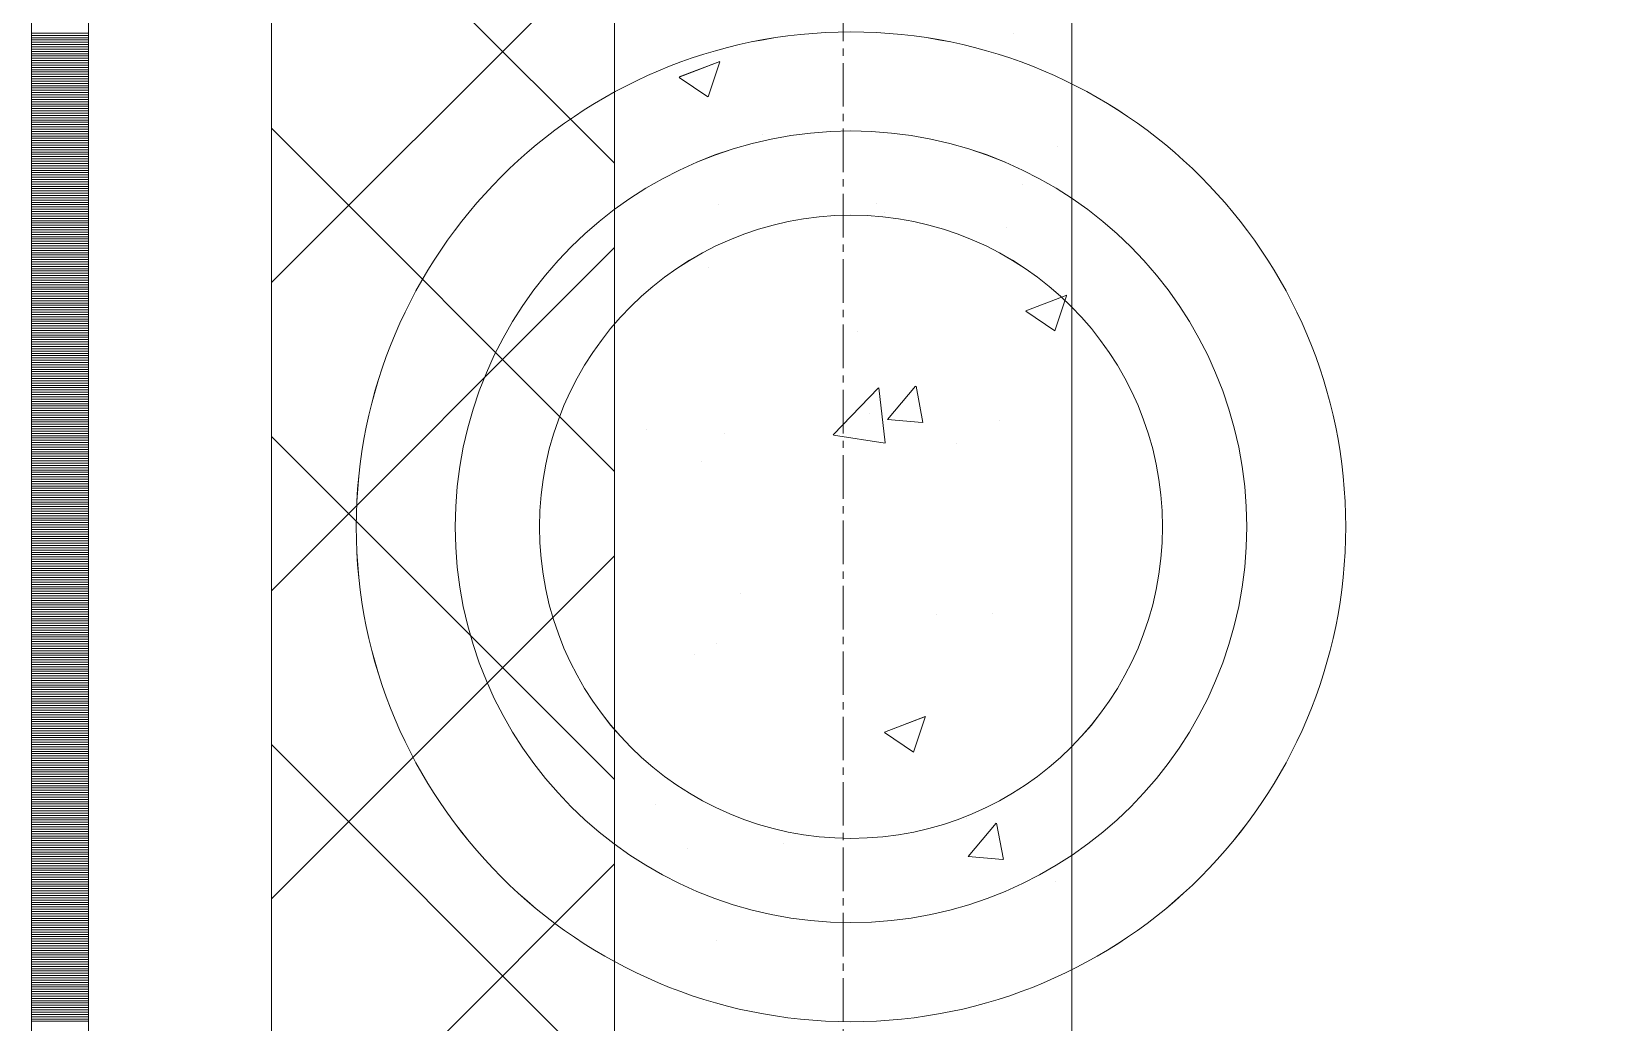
# Model space of a CAD drawing. Header units: millimetres. Extents: x 470010 to 1231400, y -134005 to 421770.
# Drawn here: x 672519 to 673204, y -26786 to -26353 of the extents above; entities that cross this region are included whole.
import ezdxf
from ezdxf.enums import TextEntityAlignment as Align

# ---------------------------------------------------------------- set-up
doc = ezdxf.new("R2010")
doc.units = ezdxf.units.MM
doc.linetypes.add('CENTER2', pattern=[28.575, 19.05, -3.175, 3.175, -3.175])
doc.linetypes.add('DASHED', pattern=[19.05, 12.7, -6.35])
doc.layers.get('Defpoints').update_dxf_attribs({"color": 140})
doc.layers.add('АР_Делит', color=120, linetype='Continuous', lineweight=0, plot=False)
for name, color, linetype, lineweight in [('АР_Стены ПЕНОблок', 52, 'Continuous', 20), ('АР_Тонкая', 254, 'Continuous', 5), ('АР_Утеплитель', 31, 'Continuous', 0), ('АР_Штриховка', 8, 'Continuous', 0)]:
    doc.layers.add(name, color=color, linetype=linetype, lineweight=lineweight)
doc.layers.add('РД_Оси_100', color=7, linetype='Continuous', lineweight=0, true_color=0x525252)
doc.styles.add('style1', font='ARIALN.TTF')

# ---------------------------------------------------------------- blocks, each defined once
blk = doc.blocks.new('СОШ_2200_АР_ОСИ_М100_28.05.24')
at = {"layer": 'АР_Делит', "color": 251, "linetype": 'DASHED', "true_color": 0x636466}
blk.add_lwpolyline([(114955, 135155), (114955, -355), (93595.036, -355), (93595.036, 13855), (94145, 13855), (94145, 68320), (66055, 68320), (66055, 13857.73), (83455, 13857.73), (83455, -355), (45245, -355), (45245, 13145), (44695, 13145), (44695, 26755), (45245, 26755), (45245, 68320), (20455, 68320), (20455, 26755), (27955, 26755), (27955, 13145), (-355, 13145), (-355, 100855)], dxfattribs=at)
at = {"layer": 'РД_Оси_100', "color": 251, "linetype": 'CENTER2', "true_color": 0x636466}
blk.add_line((0, -6155), (0, 139938.679), dxfattribs=at)
blk = doc.blocks.new('A$C9108343f')
at = {"layer": 'АР_Делит', "color": 18, "true_color": 0x000000}
for radius in [216.34, 173.04, 136.21]:
    blk.add_circle((7158.34, 73796.92), radius, dxfattribs=at)
at = {"layer": 'АР_Стены ПЕНОблок', "color": 18, "linetype": 'Continuous', "lineweight": 20, "true_color": 0x000000}
for p, q in [((7054.96, 97555), (7054.96, 21355)), ((7254.96, 21355), (7254.96, 97555))]:
    blk.add_line(p, q, dxfattribs=at)
at = {"layer": 'АР_Тонкая', "color": 18, "linetype": 'Continuous', "lineweight": 5, "true_color": 0x000000}
for p, q in [((6799.96, 97555), (6799.96, 21355)), ((6824.96, 97555), (6824.96, 21355)), ((6824.96, 21355), (6824.96, 97555)), ((6904.96, 21355), (6904.96, 97555))]:
    blk.add_line(p, q, dxfattribs=at)
at = {"layer": 'АР_Утеплитель', "color": 18, "linetype": 'Continuous', "lineweight": 0, "true_color": 0x000000}
for p, q in [((6904.96, 97555), (6904.96, 21355)), ((7054.96, 21355), (7054.96, 97555))]:
    blk.add_line(p, q, dxfattribs=at)
at = {"layer": 'АР_Штриховка', "color": 18, "linetype": 'Continuous', "lineweight": 0, "true_color": 0x000000}
for p, q in [((7054.96, 73955.83), (6904.96, 74105.83)), ((6904.96, 73903.69), (7054.96, 74053.69)), ((6799.96, 74012.75), (6824.96, 74012.75)), ((6799.96, 74011.75), (6824.96, 74011.75)), ((7229.55, 74012.53), (7229.55, 74012.53)), ((6799.96, 74010.75), (6824.96, 74010.75)), ((6799.96, 74009.75), (6824.96, 74009.75)), ((6799.96, 74008.75), (6824.96, 74008.75)), ((6799.96, 74007.75), (6824.96, 74007.75)), ((6799.96, 74006.75), (6824.96, 74006.75)), ((6799.96, 74005.75), (6824.96, 74005.75)), ((6799.96, 74004.75), (6824.96, 74004.75)), ((6799.96, 74003.75), (6824.96, 74003.75)), ((6799.96, 74002.75), (6824.96, 74002.75)), ((6799.96, 74001.75), (6824.96, 74001.75)), ((6799.96, 74000.75), (6824.96, 74000.75)), ((6799.96, 73999.75), (6824.96, 73999.75)), ((6799.96, 73998.75), (6824.96, 73998.75)), ((6799.96, 73997.75), (6824.96, 73997.75)), ((7083.25, 73993.56), (7101.03, 74000.38)), ((7095.83, 73984.88), (7100.98, 74000.22)), ((6799.96, 73996.75), (6824.96, 73996.75)), ((6799.96, 73995.75), (6824.96, 73995.75)), ((6799.96, 73994.75), (6824.96, 73994.75)), ((6799.96, 73993.75), (6824.96, 73993.75)), ((6799.96, 73992.75), (6824.96, 73992.75)), ((6799.96, 73991.75), (6824.96, 73991.75)), ((6799.96, 73990.75), (6824.96, 73990.75)), ((7083.18, 73993.4), (7095.81, 73984.88)), ((7099.13, 73994.64), (7099.13, 73994.64)), ((6799.96, 73989.75), (6824.96, 73989.75)), ((6799.96, 73988.75), (6824.96, 73988.75)), ((6799.96, 73987.75), (6824.96, 73987.75)), ((6799.96, 73986.75), (6824.96, 73986.75)), ((6799.96, 73985.75), (6824.96, 73985.75)), ((6799.96, 73984.75), (6824.96, 73984.75)), ((6799.96, 73983.75), (6824.96, 73983.75)), ((6799.96, 73982.75), (6824.96, 73982.75)), ((6799.96, 73981.75), (6824.96, 73981.75)), ((6799.96, 73980.75), (6824.96, 73980.75)), ((6799.96, 73979.75), (6824.96, 73979.75)), ((6799.96, 73978.75), (6824.96, 73978.75)), ((6799.96, 73977.75), (6824.96, 73977.75)), ((6799.96, 73976.75), (6824.96, 73976.75)), ((6799.96, 73975.75), (6824.96, 73975.75)), ((6799.96, 73974.75), (6824.96, 73974.75)), ((6799.96, 73973.75), (6824.96, 73973.75)), ((6799.96, 73972.75), (6824.96, 73972.75)), ((6799.96, 73971.75), (6824.96, 73971.75)), ((6799.96, 73970.75), (6824.96, 73970.75)), ((7054.96, 73821.12), (6904.96, 73971.12)), ((6799.96, 73969.75), (6824.96, 73969.75)), ((6799.96, 73968.75), (6824.96, 73968.75)), ((6799.96, 73967.75), (6824.96, 73967.75)), ((6799.96, 73966.75), (6824.96, 73966.75)), ((6799.96, 73965.75), (6824.96, 73965.75)), ((6799.96, 73964.75), (6824.96, 73964.75)), ((6799.96, 73963.75), (6824.96, 73963.75)), ((7119.49, 73968.35), (7119.49, 73968.35)), ((7248.55, 73963.31), (7248.55, 73963.31)), ((6799.96, 73962.75), (6824.96, 73962.75)), ((6799.96, 73961.75), (6824.96, 73961.75)), ((6799.96, 73960.75), (6824.96, 73960.75)), ((6799.96, 73959.75), (6824.96, 73959.75)), ((6799.96, 73958.75), (6824.96, 73958.75)), ((6799.96, 73957.75), (6824.96, 73957.75)), ((6799.96, 73956.75), (6824.96, 73956.75)), ((6799.96, 73955.75), (6824.96, 73955.75)), ((6799.96, 73954.75), (6824.96, 73954.75)), ((6799.96, 73953.75), (6824.96, 73953.75)), ((6799.96, 73952.75), (6824.96, 73952.75)), ((6799.96, 73951.75), (6824.96, 73951.75)), ((6799.96, 73950.75), (6824.96, 73950.75)), ((6799.96, 73949.75), (6824.96, 73949.75)), ((6799.96, 73948.75), (6824.96, 73948.75)), ((6799.96, 73947.75), (6824.96, 73947.75)), ((6799.96, 73946.75), (6824.96, 73946.75)), ((6799.96, 73945.75), (6824.96, 73945.75)), ((6799.96, 73944.75), (6824.96, 73944.75)), ((6799.96, 73943.75), (6824.96, 73943.75)), ((6799.96, 73942.75), (6824.96, 73942.75)), ((7233.29, 73946.44), (7233.29, 73946.44)), ((6799.96, 73941.75), (6824.96, 73941.75)), ((6799.96, 73940.75), (6824.96, 73940.75)), ((6799.96, 73939.75), (6824.96, 73939.75)), ((6799.96, 73938.75), (6824.96, 73938.75)), ((6799.96, 73937.75), (6824.96, 73937.75)), ((6799.96, 73936.75), (6824.96, 73936.75)), ((6799.96, 73935.75), (6824.96, 73935.75)), ((7100.42, 73937.89), (7100.42, 73937.89)), ((7169.7, 73938.07), (7169.7, 73938.07)), ((6799.96, 73934.75), (6824.96, 73934.75)), ((6799.96, 73933.75), (6824.96, 73933.75)), ((6799.96, 73932.75), (6824.96, 73932.75)), ((6799.96, 73931.75), (6824.96, 73931.75)), ((6799.96, 73930.75), (6824.96, 73930.75)), ((6799.96, 73929.75), (6824.96, 73929.75)), ((6799.96, 73928.75), (6824.96, 73928.75)), ((7173.05, 73934.24), (7173.05, 73934.24)), ((6799.96, 73927.75), (6824.96, 73927.75)), ((6799.96, 73926.75), (6824.96, 73926.75)), ((6799.96, 73925.75), (6824.96, 73925.75)), ((6799.96, 73924.75), (6824.96, 73924.75)), ((6799.96, 73923.75), (6824.96, 73923.75)), ((6799.96, 73922.75), (6824.96, 73922.75)), ((7226.46, 73927.97), (7226.46, 73927.97)), ((6799.96, 73921.75), (6824.96, 73921.75)), ((6799.96, 73920.75), (6824.96, 73920.75)), ((6799.96, 73919.75), (6824.96, 73919.75)), ((6799.96, 73918.75), (6824.96, 73918.75)), ((6799.96, 73917.75), (6824.96, 73917.75)), ((6799.96, 73916.75), (6824.96, 73916.75)), ((6799.96, 73915.75), (6824.96, 73915.75)), ((6904.96, 73768.99), (7054.96, 73918.99)), ((6799.96, 73914.75), (6824.96, 73914.75)), ((6799.96, 73913.75), (6824.96, 73913.75)), ((6799.96, 73912.75), (6824.96, 73912.75)), ((6799.96, 73911.75), (6824.96, 73911.75)), ((6799.96, 73910.75), (6824.96, 73910.75)), ((6799.96, 73909.75), (6824.96, 73909.75)), ((6799.96, 73908.75), (6824.96, 73908.75)), ((7096.04, 73910.09), (7096.04, 73910.09)), ((6799.96, 73907.75), (6824.96, 73907.75)), ((6799.96, 73906.75), (6824.96, 73906.75)), ((6799.96, 73905.75), (6824.96, 73905.75)), ((6799.96, 73904.75), (6824.96, 73904.75)), ((6799.96, 73903.75), (6824.96, 73903.75)), ((6799.96, 73902.75), (6824.96, 73902.75)), ((6799.96, 73901.75), (6824.96, 73901.75)), ((6799.96, 73900.75), (6824.96, 73900.75)), ((6799.96, 73899.75), (6824.96, 73899.75)), ((6799.96, 73898.75), (6824.96, 73898.75)), ((6799.96, 73897.75), (6824.96, 73897.75)), ((6799.96, 73896.75), (6824.96, 73896.75)), ((6799.96, 73895.75), (6824.96, 73895.75)), ((6799.96, 73894.75), (6824.96, 73894.75)), ((7234.86, 73891.29), (7252.65, 73898.12)), ((7247.44, 73882.61), (7252.59, 73897.96)), ((6799.96, 73893.75), (6824.96, 73893.75)), ((6799.96, 73892.75), (6824.96, 73892.75)), ((6799.96, 73891.75), (6824.96, 73891.75)), ((6799.96, 73890.75), (6824.96, 73890.75)), ((6799.96, 73889.75), (6824.96, 73889.75)), ((6799.96, 73888.75), (6824.96, 73888.75)), ((6799.96, 73887.75), (6824.96, 73887.75)), ((7234.79, 73891.14), (7247.43, 73882.62)), ((6799.96, 73886.75), (6824.96, 73886.75)), ((6799.96, 73885.75), (6824.96, 73885.75)), ((6799.96, 73884.75), (6824.96, 73884.75)), ((6799.96, 73883.75), (6824.96, 73883.75)), ((6799.96, 73882.75), (6824.96, 73882.75)), ((6799.96, 73881.75), (6824.96, 73881.75)), ((6799.96, 73880.75), (6824.96, 73880.75)), ((7161.28, 73882.12), (7161.28, 73882.12)), ((6799.96, 73879.75), (6824.96, 73879.75)), ((6799.96, 73878.75), (6824.96, 73878.75)), ((6799.96, 73877.75), (6824.96, 73877.75)), ((6799.96, 73876.75), (6824.96, 73876.75)), ((6799.96, 73875.75), (6824.96, 73875.75)), ((6799.96, 73874.75), (6824.96, 73874.75)), ((6799.96, 73873.75), (6824.96, 73873.75)), ((6799.96, 73872.75), (6824.96, 73872.75)), ((6799.96, 73871.75), (6824.96, 73871.75)), ((6799.96, 73870.75), (6824.96, 73870.75)), ((6799.96, 73869.75), (6824.96, 73869.75)), ((6799.96, 73868.75), (6824.96, 73868.75)), ((6799.96, 73867.75), (6824.96, 73867.75)), ((6799.96, 73866.75), (6824.96, 73866.75)), ((6799.96, 73865.75), (6824.96, 73865.75)), ((6799.96, 73864.75), (6824.96, 73864.75)), ((6799.96, 73863.75), (6824.96, 73863.75)), ((6799.96, 73862.75), (6824.96, 73862.75)), ((6799.96, 73861.75), (6824.96, 73861.75)), ((6799.96, 73860.75), (6824.96, 73860.75)), ((6799.96, 73859.75), (6824.96, 73859.75)), ((6799.96, 73858.75), (6824.96, 73858.75)), ((6799.96, 73857.75), (6824.96, 73857.75)), ((6799.96, 73856.75), (6824.96, 73856.75)), ((6799.96, 73855.75), (6824.96, 73855.75)), ((6799.96, 73854.75), (6824.96, 73854.75)), ((6799.96, 73853.75), (6824.96, 73853.75)), ((7150.61, 73837.08), (7170.4, 73857.7)), ((7173.28, 73833.58), (7170.47, 73857.71)), ((7174.29, 73843.8), (7186.53, 73858.4)), ((7189.72, 73842.52), (7186.78, 73858.44)), ((6799.96, 73852.75), (6824.96, 73852.75)), ((6799.96, 73851.75), (6824.96, 73851.75)), ((6799.96, 73850.75), (6824.96, 73850.75)), ((6799.96, 73849.75), (6824.96, 73849.75)), ((6799.96, 73848.75), (6824.96, 73848.75)), ((6799.96, 73847.75), (6824.96, 73847.75)), ((6799.96, 73846.75), (6824.96, 73846.75)), ((6799.96, 73845.75), (6824.96, 73845.75)), ((6799.96, 73844.75), (6824.96, 73844.75)), ((6799.96, 73843.75), (6824.96, 73843.75)), ((6799.96, 73842.75), (6824.96, 73842.75)), ((6799.96, 73841.75), (6824.96, 73841.75)), ((6799.96, 73840.75), (6824.96, 73840.75)), ((6799.96, 73839.75), (6824.96, 73839.75)), ((7166.47, 73846.26), (7166.47, 73846.26)), ((7174.28, 73843.8), (7189.47, 73842.47)), ((7223.37, 73843.42), (7223.37, 73843.42)), ((6799.96, 73838.75), (6824.96, 73838.75)), ((6799.96, 73837.75), (6824.96, 73837.75)), ((6799.96, 73836.75), (6824.96, 73836.75)), ((6799.96, 73835.75), (6824.96, 73835.75)), ((6799.96, 73834.75), (6824.96, 73834.75)), ((6799.96, 73833.75), (6824.96, 73833.75)), ((6799.96, 73832.75), (6824.96, 73832.75)), ((7054.96, 73686.42), (6904.96, 73836.42)), ((7068.96, 73839.24), (7068.96, 73839.24)), ((7102.88, 73837.89), (7102.88, 73837.89)), ((7150.67, 73836.97), (7173.26, 73833.46)), ((7204.55, 73833.52), (7204.55, 73833.52)), ((6799.96, 73831.75), (6824.96, 73831.75)), ((6799.96, 73830.75), (6824.96, 73830.75)), ((6799.96, 73829.75), (6824.96, 73829.75)), ((6799.96, 73828.75), (6824.96, 73828.75)), ((6799.96, 73827.75), (6824.96, 73827.75)), ((6799.96, 73826.75), (6824.96, 73826.75)), ((6799.96, 73825.75), (6824.96, 73825.75)), ((6799.96, 73824.75), (6824.96, 73824.75)), ((6799.96, 73823.75), (6824.96, 73823.75)), ((6799.96, 73822.75), (6824.96, 73822.75)), ((6799.96, 73821.75), (6824.96, 73821.75)), ((6799.96, 73820.75), (6824.96, 73820.75)), ((6799.96, 73819.75), (6824.96, 73819.75)), ((7092.96, 73825.53), (7092.96, 73825.53)), ((6799.96, 73818.75), (6824.96, 73818.75)), ((6799.96, 73817.75), (6824.96, 73817.75)), ((6799.96, 73816.75), (6824.96, 73816.75)), ((6799.96, 73815.75), (6824.96, 73815.75)), ((6799.96, 73814.75), (6824.96, 73814.75)), ((6799.96, 73813.75), (6824.96, 73813.75)), ((6799.96, 73812.75), (6824.96, 73812.75)), ((6799.96, 73811.75), (6824.96, 73811.75)), ((6799.96, 73810.75), (6824.96, 73810.75)), ((6799.96, 73809.75), (6824.96, 73809.75)), ((6799.96, 73808.75), (6824.96, 73808.75)), ((6799.96, 73807.75), (6824.96, 73807.75)), ((6799.96, 73806.75), (6824.96, 73806.75)), ((6799.96, 73805.75), (6824.96, 73805.75)), ((6799.96, 73804.75), (6824.96, 73804.75)), ((6799.96, 73803.75), (6824.96, 73803.75)), ((6799.96, 73802.75), (6824.96, 73802.75)), ((6799.96, 73801.75), (6824.96, 73801.75)), ((6799.96, 73800.75), (6824.96, 73800.75)), ((6799.96, 73799.75), (6824.96, 73799.75)), ((6799.96, 73798.75), (6824.96, 73798.75)), ((6799.96, 73797.75), (6824.96, 73797.75)), ((6799.96, 73796.75), (6824.96, 73796.75)), ((6799.96, 73795.75), (6824.96, 73795.75)), ((6799.96, 73794.75), (6824.96, 73794.75)), ((6799.96, 73793.75), (6824.96, 73793.75)), ((6799.96, 73792.75), (6824.96, 73792.75)), ((6799.96, 73791.75), (6824.96, 73791.75)), ((6799.96, 73790.75), (6824.96, 73790.75)), ((6799.96, 73789.75), (6824.96, 73789.75)), ((6799.96, 73788.75), (6824.96, 73788.75)), ((6799.96, 73787.75), (6824.96, 73787.75)), ((6799.96, 73786.75), (6824.96, 73786.75)), ((6799.96, 73785.75), (6824.96, 73785.75)), ((6799.96, 73784.75), (6824.96, 73784.75)), ((6799.96, 73783.75), (6824.96, 73783.75)), ((6799.96, 73782.75), (6824.96, 73782.75)), ((6799.96, 73781.75), (6824.96, 73781.75)), ((6799.96, 73780.75), (6824.96, 73780.75)), ((6799.96, 73779.75), (6824.96, 73779.75)), ((6799.96, 73778.75), (6824.96, 73778.75)), ((6904.96, 73634.28), (7054.96, 73784.28)), ((6799.96, 73777.75), (6824.96, 73777.75)), ((6799.96, 73776.75), (6824.96, 73776.75)), ((6799.96, 73775.75), (6824.96, 73775.75)), ((6799.96, 73774.75), (6824.96, 73774.75)), ((6799.96, 73773.75), (6824.96, 73773.75)), ((6799.96, 73772.75), (6824.96, 73772.75)), ((6799.96, 73771.75), (6824.96, 73771.75)), ((6799.96, 73770.75), (6824.96, 73770.75)), ((6799.96, 73769.75), (6824.96, 73769.75)), ((6799.96, 73768.75), (6824.96, 73768.75)), ((6799.96, 73767.75), (6824.96, 73767.75)), ((6799.96, 73766.75), (6824.96, 73766.75)), ((6799.96, 73765.75), (6824.96, 73765.75)), ((6799.96, 73764.75), (6824.96, 73764.75)), ((7110.16, 73767.8), (7110.16, 73767.8)), ((6799.96, 73763.75), (6824.96, 73763.75)), ((6799.96, 73762.75), (6824.96, 73762.75)), ((6799.96, 73761.75), (6824.96, 73761.75)), ((6799.96, 73760.75), (6824.96, 73760.75)), ((6799.96, 73759.75), (6824.96, 73759.75)), ((6799.96, 73758.75), (6824.96, 73758.75)), ((6799.96, 73757.75), (6824.96, 73757.75)), ((7195.85, 73758.75), (7195.85, 73758.75)), ((7220.28, 73758.86), (7220.28, 73758.86)), ((6799.96, 73756.75), (6824.96, 73756.75)), ((6799.96, 73755.75), (6824.96, 73755.75)), ((6799.96, 73754.75), (6824.96, 73754.75)), ((6799.96, 73753.75), (6824.96, 73753.75)), ((6799.96, 73752.75), (6824.96, 73752.75)), ((6799.96, 73751.75), (6824.96, 73751.75)), ((6799.96, 73750.75), (6824.96, 73750.75)), ((6799.96, 73749.75), (6824.96, 73749.75)), ((6799.96, 73748.75), (6824.96, 73748.75)), ((6799.96, 73747.75), (6824.96, 73747.75)), ((6799.96, 73746.75), (6824.96, 73746.75)), ((6799.96, 73745.75), (6824.96, 73745.75)), ((6799.96, 73744.75), (6824.96, 73744.75)), ((6799.96, 73743.75), (6824.96, 73743.75)), ((7099.65, 73746.08), (7099.65, 73746.08)), ((6799.96, 73742.75), (6824.96, 73742.75)), ((6799.96, 73741.75), (6824.96, 73741.75)), ((6799.96, 73740.75), (6824.96, 73740.75)), ((6799.96, 73739.75), (6824.96, 73739.75)), ((6799.96, 73738.75), (6824.96, 73738.75)), ((6799.96, 73737.75), (6824.96, 73737.75)), ((6799.96, 73736.75), (6824.96, 73736.75)), ((7089.87, 73740.98), (7089.87, 73740.98)), ((6799.96, 73735.75), (6824.96, 73735.75)), ((6799.96, 73734.75), (6824.96, 73734.75)), ((6799.96, 73733.75), (6824.96, 73733.75)), ((6799.96, 73732.75), (6824.96, 73732.75)), ((6799.96, 73731.75), (6824.96, 73731.75)), ((6799.96, 73730.75), (6824.96, 73730.75)), ((6799.96, 73729.75), (6824.96, 73729.75)), ((6799.96, 73728.75), (6824.96, 73728.75)), ((6799.96, 73727.75), (6824.96, 73727.75)), ((6799.96, 73726.75), (6824.96, 73726.75)), ((6799.96, 73725.75), (6824.96, 73725.75)), ((6799.96, 73724.75), (6824.96, 73724.75)), ((6799.96, 73723.75), (6824.96, 73723.75)), ((6799.96, 73722.75), (6824.96, 73722.75)), ((6799.96, 73721.75), (6824.96, 73721.75)), ((6799.96, 73720.75), (6824.96, 73720.75)), ((6799.96, 73719.75), (6824.96, 73719.75)), ((6799.96, 73718.75), (6824.96, 73718.75)), ((6799.96, 73717.75), (6824.96, 73717.75)), ((6799.96, 73716.75), (6824.96, 73716.75)), ((6799.96, 73715.75), (6824.96, 73715.75)), ((6799.96, 73714.75), (6824.96, 73714.75)), ((6799.96, 73713.75), (6824.96, 73713.75)), ((6799.96, 73712.75), (6824.96, 73712.75)), ((6799.96, 73711.75), (6824.96, 73711.75)), ((6799.96, 73710.75), (6824.96, 73710.75)), ((6799.96, 73709.75), (6824.96, 73709.75)), ((7173.06, 73707.1), (7190.85, 73713.93)), ((7185.64, 73698.42), (7190.79, 73713.77)), ((6799.96, 73708.75), (6824.96, 73708.75)), ((6799.96, 73707.75), (6824.96, 73707.75)), ((6799.96, 73706.75), (6824.96, 73706.75)), ((6799.96, 73705.75), (6824.96, 73705.75)), ((6799.96, 73704.75), (6824.96, 73704.75)), ((6799.96, 73703.75), (6824.96, 73703.75)), ((6799.96, 73702.75), (6824.96, 73702.75)), ((7155.09, 73703.72), (7155.09, 73703.72)), ((7172.99, 73706.95), (7185.63, 73698.43)), ((6799.96, 73701.75), (6824.96, 73701.75)), ((6799.96, 73700.75), (6824.96, 73700.75)), ((6799.96, 73699.75), (6824.96, 73699.75)), ((6799.96, 73698.75), (6824.96, 73698.75)), ((6799.96, 73697.75), (6824.96, 73697.75)), ((6799.96, 73696.75), (6824.96, 73696.75)), ((6799.96, 73695.75), (6824.96, 73695.75)), ((7054.96, 73551.72), (6904.96, 73701.72)), ((6799.96, 73694.75), (6824.96, 73694.75)), ((6799.96, 73693.75), (6824.96, 73693.75)), ((6799.96, 73692.75), (6824.96, 73692.75)), ((6799.96, 73691.75), (6824.96, 73691.75)), ((6799.96, 73690.75), (6824.96, 73690.75)), ((6799.96, 73689.75), (6824.96, 73689.75)), ((6799.96, 73688.75), (6824.96, 73688.75)), ((6799.96, 73687.75), (6824.96, 73687.75)), ((6799.96, 73686.75), (6824.96, 73686.75)), ((6799.96, 73685.75), (6824.96, 73685.75)), ((6799.96, 73684.75), (6824.96, 73684.75)), ((6799.96, 73683.75), (6824.96, 73683.75)), ((6799.96, 73682.75), (6824.96, 73682.75)), ((6799.96, 73681.75), (6824.96, 73681.75)), ((6799.96, 73680.75), (6824.96, 73680.75)), ((6799.96, 73679.75), (6824.96, 73679.75)), ((6799.96, 73678.75), (6824.96, 73678.75)), ((6799.96, 73677.75), (6824.96, 73677.75)), ((6799.96, 73676.75), (6824.96, 73676.75)), ((6799.96, 73675.75), (6824.96, 73675.75)), ((7073.05, 73675.33), (7073.05, 73675.33)), ((6799.96, 73674.75), (6824.96, 73674.75)), ((6799.96, 73673.75), (6824.96, 73673.75)), ((6799.96, 73672.75), (6824.96, 73672.75)), ((6799.96, 73671.75), (6824.96, 73671.75)), ((6799.96, 73670.75), (6824.96, 73670.75)), ((6799.96, 73669.75), (6824.96, 73669.75)), ((6799.96, 73668.75), (6824.96, 73668.75)), ((7208.64, 73669.6), (7208.64, 73669.6)), ((7217.19, 73674.31), (7217.19, 73674.31)), ((6799.96, 73667.75), (6824.96, 73667.75)), ((6799.96, 73666.75), (6824.96, 73666.75)), ((6799.96, 73665.75), (6824.96, 73665.75)), ((6799.96, 73664.75), (6824.96, 73664.75)), ((6799.96, 73663.75), (6824.96, 73663.75)), ((6799.96, 73662.75), (6824.96, 73662.75)), ((6799.96, 73661.75), (6824.96, 73661.75)), ((7209.53, 73652.75), (7221.77, 73667.34)), ((7224.96, 73651.46), (7222.02, 73667.38)), ((6799.96, 73660.75), (6824.96, 73660.75)), ((6799.96, 73659.75), (6824.96, 73659.75)), ((6799.96, 73658.75), (6824.96, 73658.75)), ((6799.96, 73657.75), (6824.96, 73657.75)), ((6799.96, 73656.75), (6824.96, 73656.75)), ((6799.96, 73655.75), (6824.96, 73655.75)), ((6799.96, 73654.75), (6824.96, 73654.75)), ((7086.78, 73656.42), (7086.78, 73656.42)), ((7129.03, 73658.57), (7129.03, 73658.57)), ((6799.96, 73653.75), (6824.96, 73653.75)), ((6799.96, 73652.75), (6824.96, 73652.75)), ((6799.96, 73651.75), (6824.96, 73651.75)), ((6799.96, 73650.75), (6824.96, 73650.75)), ((6799.96, 73649.75), (6824.96, 73649.75)), ((6799.96, 73648.75), (6824.96, 73648.75)), ((6799.96, 73647.75), (6824.96, 73647.75)), ((6904.96, 73499.58), (7054.96, 73649.58)), ((7209.53, 73652.74), (7224.71, 73651.42)), ((6799.96, 73646.75), (6824.96, 73646.75)), ((6799.96, 73645.75), (6824.96, 73645.75)), ((6799.96, 73644.75), (6824.96, 73644.75)), ((6799.96, 73643.75), (6824.96, 73643.75)), ((6799.96, 73642.75), (6824.96, 73642.75)), ((6799.96, 73641.75), (6824.96, 73641.75)), ((6799.96, 73640.75), (6824.96, 73640.75)), ((7247.8, 73641.68), (7247.8, 73641.68)), ((6799.96, 73639.75), (6824.96, 73639.75)), ((6799.96, 73638.75), (6824.96, 73638.75)), ((6799.96, 73637.75), (6824.96, 73637.75)), ((6799.96, 73636.75), (6824.96, 73636.75)), ((6799.96, 73635.75), (6824.96, 73635.75)), ((6799.96, 73634.75), (6824.96, 73634.75)), ((6799.96, 73633.75), (6824.96, 73633.75)), ((6799.96, 73632.75), (6824.96, 73632.75)), ((6799.96, 73631.75), (6824.96, 73631.75)), ((6799.96, 73630.75), (6824.96, 73630.75)), ((6799.96, 73629.75), (6824.96, 73629.75)), ((6799.96, 73628.75), (6824.96, 73628.75)), ((6799.96, 73627.75), (6824.96, 73627.75)), ((6799.96, 73626.75), (6824.96, 73626.75)), ((6799.96, 73625.75), (6824.96, 73625.75)), ((6799.96, 73624.75), (6824.96, 73624.75)), ((6799.96, 73623.75), (6824.96, 73623.75)), ((6799.96, 73622.75), (6824.96, 73622.75)), ((6799.96, 73621.75), (6824.96, 73621.75)), ((6799.96, 73620.75), (6824.96, 73620.75)), ((6799.96, 73619.75), (6824.96, 73619.75)), ((6799.96, 73618.75), (6824.96, 73618.75)), ((6799.96, 73617.75), (6824.96, 73617.75)), ((6799.96, 73616.75), (6824.96, 73616.75)), ((6799.96, 73615.75), (6824.96, 73615.75)), ((6799.96, 73614.75), (6824.96, 73614.75)), ((6799.96, 73613.75), (6824.96, 73613.75)), ((7099.67, 73616.25), (7099.67, 73616.25)), ((6799.96, 73612.75), (6824.96, 73612.75)), ((6799.96, 73611.75), (6824.96, 73611.75)), ((6799.96, 73610.75), (6824.96, 73610.75)), ((6799.96, 73609.75), (6824.96, 73609.75)), ((6799.96, 73608.75), (6824.96, 73608.75)), ((6799.96, 73607.75), (6824.96, 73607.75)), ((6799.96, 73606.75), (6824.96, 73606.75)), ((6799.96, 73605.75), (6824.96, 73605.75)), ((6799.96, 73604.75), (6824.96, 73604.75)), ((6799.96, 73603.75), (6824.96, 73603.75)), ((6799.96, 73602.75), (6824.96, 73602.75)), ((6799.96, 73601.75), (6824.96, 73601.75)), ((6799.96, 73600.75), (6824.96, 73600.75)), ((6799.96, 73599.75), (6824.96, 73599.75)), ((6799.96, 73598.75), (6824.96, 73598.75)), ((6799.96, 73597.75), (6824.96, 73597.75)), ((6799.96, 73596.75), (6824.96, 73596.75)), ((6799.96, 73595.75), (6824.96, 73595.75)), ((6799.96, 73594.75), (6824.96, 73594.75)), ((6799.96, 73593.75), (6824.96, 73593.75)), ((6799.96, 73592.75), (6824.96, 73592.75)), ((6799.96, 73591.75), (6824.96, 73591.75)), ((6799.96, 73590.75), (6824.96, 73590.75)), ((6799.96, 73589.75), (6824.96, 73589.75)), ((6799.96, 73588.75), (6824.96, 73588.75)), ((6799.96, 73587.75), (6824.96, 73587.75)), ((6799.96, 73586.75), (6824.96, 73586.75)), ((7214.1, 73589.75), (7214.1, 73589.75)), ((6799.96, 73585.75), (6824.96, 73585.75)), ((6799.96, 73584.75), (6824.96, 73584.75)), ((6799.96, 73583.75), (6824.96, 73583.75)), ((6799.96, 73582.75), (6824.96, 73582.75)), ((6799.96, 73581.75), (6824.96, 73581.75)), ((6799.96, 73580.75), (6824.96, 73580.75))]:
    blk.add_line(p, q, dxfattribs=at)
at = {"layer": 'РД_Оси_100'}
blk.add_blockref('СОШ_2200_АР_ОСИ_М100_28.05.24', (7154.96, 6755), dxfattribs=at)
at = {"layer": 'Defpoints', "color": 18, "true_color": 0x000000, "style": 'style1'}
for p in [(143949.34, 316089.12), (143974.98, 281639.5), (143890.4, 273244.71), (143839.99, 264276.81), (143967.75, 254892.38), (12251.96, 104178.14), (12382.58, 96023.14)]:
    blk.add_attdef('АР-ПОМЕЩЕНИЕ:НАИМЕНОВАНИЕ', text='', height=100, dxfattribs=at).set_placement(p, align=Align.MIDDLE)
at = {"layer": 'Defpoints', "color": 18, "true_color": 0x000000, "style": 'style1', "flags": 8}
for p in [(143951.3, 279099.09), (143848.34, 269251.11), (143875.33, 260094.25), (144049.74, 250824.7), (163419.28, 238153.36), (155897.46, 237965.97), (183037.2, 237965.97), (143342.94, 237876.19)]:
    blk.add_attdef('АР-ПОМЕЩЕНИЕ:НАИМЕНОВАНИЕ', text='', height=100, dxfattribs=at).set_placement(p, align=Align.MIDDLE)

msp = doc.modelspace()

# ---------------------------------------------------------------- linework, layer by layer
at = {"layer": 'АР_Делит', "color": 18, "true_color": 0x000000}
for radius in [216.336, 173.036, 136.212]:
    msp.add_circle((672876.957, -26569.322), radius, dxfattribs=at)
at = {"layer": 'АР_Стены ПЕНОблок', "color": 18, "linetype": 'Continuous', "lineweight": 20, "true_color": 0x000000}
for p, q in [((672773.57, -2811.242), (672773.57, -79011.242)), ((672973.57, -79011.242), (672973.57, -2811.242))]:
    msp.add_line(p, q, dxfattribs=at)
at = {"layer": 'АР_Тонкая', "color": 18, "linetype": 'Continuous', "lineweight": 5, "true_color": 0x000000}
for p, q in [((672518.57, -2811.242), (672518.57, -79011.242)), ((672543.57, -2811.242), (672543.57, -79011.242)), ((672543.57, -79011.242), (672543.57, -2811.242)), ((672623.57, -79011.242), (672623.57, -2811.242))]:
    msp.add_line(p, q, dxfattribs=at)
at = {"layer": 'АР_Утеплитель', "color": 18, "linetype": 'Continuous', "lineweight": 0, "true_color": 0x000000}
for p, q in [((672623.57, -2811.242), (672623.57, -79011.242)), ((672773.57, -79011.242), (672773.57, -2811.242))]:
    msp.add_line(p, q, dxfattribs=at)
at = {"layer": 'АР_Штриховка', "color": 18, "linetype": 'Continuous', "lineweight": 0, "true_color": 0x000000}
for p, q in [((672773.57, -26410.414), (672623.57, -26260.414)), ((672623.57, -26462.551), (672773.57, -26312.551)), ((672518.57, -26353.492), (672543.57, -26353.492)), ((672518.57, -26354.492), (672543.57, -26354.492)), ((672518.57, -26355.492), (672543.57, -26355.492)), ((672518.57, -26356.492), (672543.57, -26356.492)), ((672518.57, -26357.492), (672543.57, -26357.492)), ((672518.57, -26358.492), (672543.57, -26358.492)), ((672518.57, -26359.492), (672543.57, -26359.492)), ((672518.57, -26360.492), (672543.57, -26360.492)), ((672518.57, -26361.492), (672543.57, -26361.492)), ((672518.57, -26362.492), (672543.57, -26362.492)), ((672518.57, -26363.492), (672543.57, -26363.492)), ((672518.57, -26364.492), (672543.57, -26364.492)), ((672518.57, -26365.492), (672543.57, -26365.492)), ((672801.861, -26372.687), (672819.645, -26365.86)), ((672814.441, -26381.367), (672819.591, -26366.018)), ((672518.57, -26366.492), (672543.57, -26366.492)), ((672518.57, -26367.492), (672543.57, -26367.492)), ((672518.57, -26368.492), (672543.57, -26368.492)), ((672518.57, -26369.492), (672543.57, -26369.492)), ((672518.57, -26370.492), (672543.57, -26370.492)), ((672518.57, -26371.492), (672543.57, -26371.492)), ((672518.57, -26372.492), (672543.57, -26372.492)), ((672801.791, -26372.84), (672814.426, -26381.362)), ((672518.57, -26373.492), (672543.57, -26373.492)), ((672518.57, -26374.492), (672543.57, -26374.492)), ((672518.57, -26375.492), (672543.57, -26375.492)), ((672518.57, -26376.492), (672543.57, -26376.492)), ((672518.57, -26377.492), (672543.57, -26377.492)), ((672518.57, -26378.492), (672543.57, -26378.492)), ((672518.57, -26379.492), (672543.57, -26379.492)), ((672518.57, -26380.492), (672543.57, -26380.492)), ((672518.57, -26381.492), (672543.57, -26381.492)), ((672518.57, -26382.492), (672543.57, -26382.492)), ((672518.57, -26383.492), (672543.57, -26383.492)), ((672518.57, -26384.492), (672543.57, -26384.492)), ((672518.57, -26385.492), (672543.57, -26385.492)), ((672518.57, -26386.492), (672543.57, -26386.492)), ((672518.57, -26387.492), (672543.57, -26387.492)), ((672518.57, -26388.492), (672543.57, -26388.492)), ((672518.57, -26389.492), (672543.57, -26389.492)), ((672518.57, -26390.492), (672543.57, -26390.492)), ((672518.57, -26391.492), (672543.57, -26391.492)), ((672518.57, -26392.492), (672543.57, -26392.492)), ((672518.57, -26393.492), (672543.57, -26393.492)), ((672518.57, -26394.492), (672543.57, -26394.492)), ((672518.57, -26395.492), (672543.57, -26395.492)), ((672518.57, -26396.492), (672543.57, -26396.492)), ((672518.57, -26397.492), (672543.57, -26397.492)), ((672518.57, -26398.492), (672543.57, -26398.492)), ((672518.57, -26399.492), (672543.57, -26399.492)), ((672518.57, -26400.492), (672543.57, -26400.492)), ((672773.57, -26545.118), (672623.57, -26395.118)), ((672518.57, -26401.492), (672543.57, -26401.492)), ((672518.57, -26402.492), (672543.57, -26402.492)), ((672518.57, -26403.492), (672543.57, -26403.492)), ((672518.57, -26404.492), (672543.57, -26404.492)), ((672518.57, -26405.492), (672543.57, -26405.492)), ((672518.57, -26406.492), (672543.57, -26406.492)), ((672518.57, -26407.492), (672543.57, -26407.492)), ((672518.57, -26408.492), (672543.57, -26408.492)), ((672518.57, -26409.492), (672543.57, -26409.492)), ((672518.57, -26410.492), (672543.57, -26410.492)), ((672518.57, -26411.492), (672543.57, -26411.492)), ((672518.57, -26412.492), (672543.57, -26412.492)), ((672518.57, -26413.492), (672543.57, -26413.492)), ((672518.57, -26414.492), (672543.57, -26414.492)), ((672518.57, -26415.492), (672543.57, -26415.492)), ((672518.57, -26416.492), (672543.57, -26416.492)), ((672518.57, -26417.492), (672543.57, -26417.492)), ((672518.57, -26418.492), (672543.57, -26418.492)), ((672518.57, -26419.492), (672543.57, -26419.492)), ((672518.57, -26420.492), (672543.57, -26420.492)), ((672518.57, -26421.492), (672543.57, -26421.492)), ((672518.57, -26422.492), (672543.57, -26422.492)), ((672518.57, -26423.492), (672543.57, -26423.492)), ((672518.57, -26424.492), (672543.57, -26424.492)), ((672518.57, -26425.492), (672543.57, -26425.492)), ((672518.57, -26426.492), (672543.57, -26426.492)), ((672518.57, -26427.492), (672543.57, -26427.492)), ((672518.57, -26428.492), (672543.57, -26428.492)), ((672518.57, -26429.492), (672543.57, -26429.492)), ((672518.57, -26430.492), (672543.57, -26430.492)), ((672518.57, -26431.492), (672543.57, -26431.492)), ((672518.57, -26432.492), (672543.57, -26432.492)), ((672518.57, -26433.492), (672543.57, -26433.492)), ((672518.57, -26434.492), (672543.57, -26434.492)), ((672518.57, -26435.492), (672543.57, -26435.492)), ((672518.57, -26436.492), (672543.57, -26436.492)), ((672518.57, -26437.492), (672543.57, -26437.492)), ((672518.57, -26438.492), (672543.57, -26438.492)), ((672518.57, -26439.492), (672543.57, -26439.492)), ((672518.57, -26440.492), (672543.57, -26440.492)), ((672518.57, -26441.492), (672543.57, -26441.492)), ((672518.57, -26442.492), (672543.57, -26442.492)), ((672518.57, -26443.492), (672543.57, -26443.492)), ((672518.57, -26444.492), (672543.57, -26444.492)), ((672518.57, -26445.492), (672543.57, -26445.492)), ((672518.57, -26446.492), (672543.57, -26446.492)), ((672518.57, -26447.492), (672543.57, -26447.492)), ((672518.57, -26448.492), (672543.57, -26448.492)), ((672623.57, -26597.255), (672773.57, -26447.255)), ((672518.57, -26449.492), (672543.57, -26449.492)), ((672518.57, -26450.492), (672543.57, -26450.492)), ((672518.57, -26451.492), (672543.57, -26451.492)), ((672518.57, -26452.492), (672543.57, -26452.492)), ((672518.57, -26453.492), (672543.57, -26453.492)), ((672518.57, -26454.492), (672543.57, -26454.492)), ((672518.57, -26455.492), (672543.57, -26455.492)), ((672518.57, -26456.492), (672543.57, -26456.492)), ((672518.57, -26457.492), (672543.57, -26457.492)), ((672518.57, -26458.492), (672543.57, -26458.492)), ((672518.57, -26459.492), (672543.57, -26459.492)), ((672518.57, -26460.492), (672543.57, -26460.492)), ((672518.57, -26461.492), (672543.57, -26461.492)), ((672518.57, -26462.492), (672543.57, -26462.492)), ((672518.57, -26463.492), (672543.57, -26463.492)), ((672518.57, -26464.492), (672543.57, -26464.492)), ((672518.57, -26465.492), (672543.57, -26465.492)), ((672518.57, -26466.492), (672543.57, -26466.492)), ((672518.57, -26467.492), (672543.57, -26467.492)), ((672518.57, -26468.492), (672543.57, -26468.492)), ((672953.475, -26474.952), (672971.26, -26468.125)), ((672966.055, -26483.632), (672971.205, -26468.283)), ((672518.57, -26469.492), (672543.57, -26469.492)), ((672518.57, -26470.492), (672543.57, -26470.492)), ((672518.57, -26471.492), (672543.57, -26471.492)), ((672518.57, -26472.492), (672543.57, -26472.492)), ((672518.57, -26473.492), (672543.57, -26473.492)), ((672518.57, -26474.492), (672543.57, -26474.492)), ((672518.57, -26475.492), (672543.57, -26475.492)), ((672953.406, -26475.105), (672966.04, -26483.627)), ((672518.57, -26476.492), (672543.57, -26476.492)), ((672518.57, -26477.492), (672543.57, -26477.492)), ((672518.57, -26478.492), (672543.57, -26478.492)), ((672518.57, -26479.492), (672543.57, -26479.492)), ((672518.57, -26480.492), (672543.57, -26480.492)), ((672518.57, -26481.492), (672543.57, -26481.492)), ((672518.57, -26482.492), (672543.57, -26482.492)), ((672518.57, -26483.492), (672543.57, -26483.492)), ((672518.57, -26484.492), (672543.57, -26484.492)), ((672518.57, -26485.492), (672543.57, -26485.492)), ((672518.57, -26486.492), (672543.57, -26486.492)), ((672518.57, -26487.492), (672543.57, -26487.492)), ((672518.57, -26488.492), (672543.57, -26488.492)), ((672518.57, -26489.492), (672543.57, -26489.492)), ((672518.57, -26490.492), (672543.57, -26490.492)), ((672518.57, -26491.492), (672543.57, -26491.492)), ((672518.57, -26492.492), (672543.57, -26492.492)), ((672518.57, -26493.492), (672543.57, -26493.492)), ((672518.57, -26494.492), (672543.57, -26494.492)), ((672518.57, -26495.492), (672543.57, -26495.492)), ((672518.57, -26496.492), (672543.57, -26496.492)), ((672518.57, -26497.492), (672543.57, -26497.492)), ((672518.57, -26498.492), (672543.57, -26498.492)), ((672518.57, -26499.492), (672543.57, -26499.492)), ((672518.57, -26500.492), (672543.57, -26500.492)), ((672518.57, -26501.492), (672543.57, -26501.492)), ((672518.57, -26502.492), (672543.57, -26502.492)), ((672518.57, -26503.492), (672543.57, -26503.492)), ((672518.57, -26504.492), (672543.57, -26504.492)), ((672518.57, -26505.492), (672543.57, -26505.492)), ((672518.57, -26506.492), (672543.57, -26506.492)), ((672518.57, -26507.492), (672543.57, -26507.492)), ((672518.57, -26508.492), (672543.57, -26508.492)), ((672518.57, -26509.492), (672543.57, -26509.492)), ((672869.226, -26529.163), (672889.01, -26508.544)), ((672891.887, -26532.658), (672889.081, -26508.536)), ((672892.897, -26522.437), (672905.143, -26507.844)), ((672908.33, -26523.724), (672905.394, -26507.802)), ((672518.57, -26510.492), (672543.57, -26510.492)), ((672518.57, -26511.492), (672543.57, -26511.492)), ((672518.57, -26512.492), (672543.57, -26512.492)), ((672518.57, -26513.492), (672543.57, -26513.492)), ((672518.57, -26514.492), (672543.57, -26514.492)), ((672518.57, -26515.492), (672543.57, -26515.492)), ((672518.57, -26516.492), (672543.57, -26516.492)), ((672518.57, -26517.492), (672543.57, -26517.492)), ((672518.57, -26518.492), (672543.57, -26518.492)), ((672518.57, -26519.492), (672543.57, -26519.492)), ((672518.57, -26520.492), (672543.57, -26520.492)), ((672518.57, -26521.492), (672543.57, -26521.492)), ((672518.57, -26522.492), (672543.57, -26522.492)), ((672518.57, -26523.492), (672543.57, -26523.492)), ((672892.897, -26522.442), (672908.079, -26523.77)), ((672518.57, -26524.492), (672543.57, -26524.492)), ((672518.57, -26525.492), (672543.57, -26525.492)), ((672518.57, -26526.492), (672543.57, -26526.492)), ((672518.57, -26527.492), (672543.57, -26527.492)), ((672518.57, -26528.492), (672543.57, -26528.492)), ((672518.57, -26529.492), (672543.57, -26529.492)), ((672518.57, -26530.492), (672543.57, -26530.492)), ((672773.57, -26679.822), (672623.57, -26529.822)), ((672869.279, -26529.275), (672891.869, -26532.778)), ((672518.57, -26531.492), (672543.57, -26531.492)), ((672518.57, -26532.492), (672543.57, -26532.492)), ((672518.57, -26533.492), (672543.57, -26533.492)), ((672518.57, -26534.492), (672543.57, -26534.492)), ((672518.57, -26535.492), (672543.57, -26535.492)), ((672518.57, -26536.492), (672543.57, -26536.492)), ((672518.57, -26537.492), (672543.57, -26537.492)), ((672518.57, -26538.492), (672543.57, -26538.492)), ((672518.57, -26539.492), (672543.57, -26539.492)), ((672518.57, -26540.492), (672543.57, -26540.492)), ((672518.57, -26541.492), (672543.57, -26541.492)), ((672518.57, -26542.492), (672543.57, -26542.492)), ((672518.57, -26543.492), (672543.57, -26543.492)), ((672518.57, -26544.492), (672543.57, -26544.492)), ((672518.57, -26545.492), (672543.57, -26545.492)), ((672518.57, -26546.492), (672543.57, -26546.492)), ((672518.57, -26547.492), (672543.57, -26547.492)), ((672518.57, -26548.492), (672543.57, -26548.492)), ((672518.57, -26549.492), (672543.57, -26549.492)), ((672518.57, -26550.492), (672543.57, -26550.492)), ((672518.57, -26551.492), (672543.57, -26551.492)), ((672518.57, -26552.492), (672543.57, -26552.492)), ((672518.57, -26553.492), (672543.57, -26553.492)), ((672518.57, -26554.492), (672543.57, -26554.492)), ((672518.57, -26555.492), (672543.57, -26555.492)), ((672518.57, -26556.492), (672543.57, -26556.492)), ((672518.57, -26557.492), (672543.57, -26557.492)), ((672518.57, -26558.492), (672543.57, -26558.492)), ((672518.57, -26559.492), (672543.57, -26559.492)), ((672518.57, -26560.492), (672543.57, -26560.492)), ((672518.57, -26561.492), (672543.57, -26561.492)), ((672518.57, -26562.492), (672543.57, -26562.492)), ((672518.57, -26563.492), (672543.57, -26563.492)), ((672518.57, -26564.492), (672543.57, -26564.492)), ((672518.57, -26565.492), (672543.57, -26565.492)), ((672518.57, -26566.492), (672543.57, -26566.492)), ((672518.57, -26567.492), (672543.57, -26567.492)), ((672518.57, -26568.492), (672543.57, -26568.492)), ((672518.57, -26569.492), (672543.57, -26569.492)), ((672518.57, -26570.492), (672543.57, -26570.492)), ((672518.57, -26571.492), (672543.57, -26571.492)), ((672518.57, -26572.492), (672543.57, -26572.492)), ((672518.57, -26573.492), (672543.57, -26573.492)), ((672518.57, -26574.492), (672543.57, -26574.492)), ((672518.57, -26575.492), (672543.57, -26575.492)), ((672518.57, -26576.492), (672543.57, -26576.492)), ((672518.57, -26577.492), (672543.57, -26577.492)), ((672518.57, -26578.492), (672543.57, -26578.492)), ((672518.57, -26579.492), (672543.57, -26579.492)), ((672518.57, -26580.492), (672543.57, -26580.492)), ((672518.57, -26581.492), (672543.57, -26581.492)), ((672518.57, -26582.492), (672543.57, -26582.492)), ((672518.57, -26583.492), (672543.57, -26583.492)), ((672518.57, -26584.492), (672543.57, -26584.492)), ((672518.57, -26585.492), (672543.57, -26585.492)), ((672623.57, -26731.959), (672773.57, -26581.959)), ((672518.57, -26586.492), (672543.57, -26586.492)), ((672518.57, -26587.492), (672543.57, -26587.492)), ((672518.57, -26588.492), (672543.57, -26588.492)), ((672518.57, -26589.492), (672543.57, -26589.492)), ((672518.57, -26590.492), (672543.57, -26590.492)), ((672518.57, -26591.492), (672543.57, -26591.492)), ((672518.57, -26592.492), (672543.57, -26592.492)), ((672518.57, -26593.492), (672543.57, -26593.492)), ((672518.57, -26594.492), (672543.57, -26594.492)), ((672518.57, -26595.492), (672543.57, -26595.492)), ((672518.57, -26596.492), (672543.57, -26596.492)), ((672518.57, -26597.492), (672543.57, -26597.492)), ((672518.57, -26598.492), (672543.57, -26598.492)), ((672518.57, -26599.492), (672543.57, -26599.492)), ((672518.57, -26600.492), (672543.57, -26600.492)), ((672518.57, -26601.492), (672543.57, -26601.492)), ((672518.57, -26602.492), (672543.57, -26602.492)), ((672518.57, -26603.492), (672543.57, -26603.492)), ((672518.57, -26604.492), (672543.57, -26604.492)), ((672518.57, -26605.492), (672543.57, -26605.492)), ((672518.57, -26606.492), (672543.57, -26606.492)), ((672518.57, -26607.492), (672543.57, -26607.492)), ((672518.57, -26608.492), (672543.57, -26608.492)), ((672518.57, -26609.492), (672543.57, -26609.492)), ((672518.57, -26610.492), (672543.57, -26610.492)), ((672518.57, -26611.492), (672543.57, -26611.492)), ((672518.57, -26612.492), (672543.57, -26612.492)), ((672518.57, -26613.492), (672543.57, -26613.492)), ((672518.57, -26614.492), (672543.57, -26614.492)), ((672518.57, -26615.492), (672543.57, -26615.492)), ((672518.57, -26616.492), (672543.57, -26616.492)), ((672518.57, -26617.492), (672543.57, -26617.492)), ((672518.57, -26618.492), (672543.57, -26618.492)), ((672518.57, -26619.492), (672543.57, -26619.492)), ((672518.57, -26620.492), (672543.57, -26620.492)), ((672518.57, -26621.492), (672543.57, -26621.492)), ((672518.57, -26622.492), (672543.57, -26622.492)), ((672518.57, -26623.492), (672543.57, -26623.492)), ((672518.57, -26624.492), (672543.57, -26624.492)), ((672518.57, -26625.492), (672543.57, -26625.492)), ((672518.57, -26626.492), (672543.57, -26626.492)), ((672518.57, -26627.492), (672543.57, -26627.492)), ((672518.57, -26628.492), (672543.57, -26628.492)), ((672518.57, -26629.492), (672543.57, -26629.492)), ((672518.57, -26630.492), (672543.57, -26630.492)), ((672518.57, -26631.492), (672543.57, -26631.492)), ((672518.57, -26632.492), (672543.57, -26632.492)), ((672518.57, -26633.492), (672543.57, -26633.492)), ((672518.57, -26634.492), (672543.57, -26634.492)), ((672518.57, -26635.492), (672543.57, -26635.492)), ((672518.57, -26636.492), (672543.57, -26636.492)), ((672518.57, -26637.492), (672543.57, -26637.492)), ((672518.57, -26638.492), (672543.57, -26638.492)), ((672518.57, -26639.492), (672543.57, -26639.492)), ((672518.57, -26640.492), (672543.57, -26640.492)), ((672518.57, -26641.492), (672543.57, -26641.492)), ((672518.57, -26642.492), (672543.57, -26642.492)), ((672518.57, -26643.492), (672543.57, -26643.492)), ((672518.57, -26644.492), (672543.57, -26644.492)), ((672518.57, -26645.492), (672543.57, -26645.492)), ((672518.57, -26646.492), (672543.57, -26646.492)), ((672518.57, -26647.492), (672543.57, -26647.492)), ((672518.57, -26648.492), (672543.57, -26648.492)), ((672518.57, -26649.492), (672543.57, -26649.492)), ((672518.57, -26650.492), (672543.57, -26650.492)), ((672518.57, -26651.492), (672543.57, -26651.492)), ((672518.57, -26652.492), (672543.57, -26652.492)), ((672518.57, -26653.492), (672543.57, -26653.492)), ((672891.673, -26659.14), (672909.458, -26652.314)), ((672904.253, -26667.82), (672909.403, -26652.471)), ((672518.57, -26654.492), (672543.57, -26654.492)), ((672518.57, -26655.492), (672543.57, -26655.492)), ((672518.57, -26656.492), (672543.57, -26656.492)), ((672518.57, -26657.492), (672543.57, -26657.492)), ((672518.57, -26658.492), (672543.57, -26658.492)), ((672518.57, -26659.492), (672543.57, -26659.492)), ((672518.57, -26660.492), (672543.57, -26660.492)), ((672891.604, -26659.293), (672904.238, -26667.815)), ((672518.57, -26661.492), (672543.57, -26661.492)), ((672518.57, -26662.492), (672543.57, -26662.492)), ((672518.57, -26663.492), (672543.57, -26663.492)), ((672518.57, -26664.492), (672543.57, -26664.492)), ((672518.57, -26665.492), (672543.57, -26665.492)), ((672518.57, -26666.492), (672543.57, -26666.492)), ((672518.57, -26667.492), (672543.57, -26667.492)), ((672773.57, -26814.526), (672623.57, -26664.526)), ((672518.57, -26668.492), (672543.57, -26668.492)), ((672518.57, -26669.492), (672543.57, -26669.492)), ((672518.57, -26670.492), (672543.57, -26670.492)), ((672518.57, -26671.492), (672543.57, -26671.492)), ((672518.57, -26672.492), (672543.57, -26672.492)), ((672518.57, -26673.492), (672543.57, -26673.492)), ((672518.57, -26674.492), (672543.57, -26674.492)), ((672518.57, -26675.492), (672543.57, -26675.492)), ((672518.57, -26676.492), (672543.57, -26676.492)), ((672518.57, -26677.492), (672543.57, -26677.492)), ((672518.57, -26678.492), (672543.57, -26678.492)), ((672518.57, -26679.492), (672543.57, -26679.492)), ((672518.57, -26680.492), (672543.57, -26680.492)), ((672518.57, -26681.492), (672543.57, -26681.492)), ((672518.57, -26682.492), (672543.57, -26682.492)), ((672518.57, -26683.492), (672543.57, -26683.492)), ((672518.57, -26684.492), (672543.57, -26684.492)), ((672518.57, -26685.492), (672543.57, -26685.492)), ((672518.57, -26686.492), (672543.57, -26686.492)), ((672518.57, -26687.492), (672543.57, -26687.492)), ((672518.57, -26688.492), (672543.57, -26688.492)), ((672518.57, -26689.492), (672543.57, -26689.492)), ((672518.57, -26690.492), (672543.57, -26690.492)), ((672518.57, -26691.492), (672543.57, -26691.492)), ((672518.57, -26692.492), (672543.57, -26692.492)), ((672518.57, -26693.492), (672543.57, -26693.492)), ((672518.57, -26694.492), (672543.57, -26694.492)), ((672518.57, -26695.492), (672543.57, -26695.492)), ((672518.57, -26696.492), (672543.57, -26696.492)), ((672518.57, -26697.492), (672543.57, -26697.492)), ((672518.57, -26698.492), (672543.57, -26698.492)), ((672518.57, -26699.492), (672543.57, -26699.492)), ((672518.57, -26700.492), (672543.57, -26700.492)), ((672518.57, -26701.492), (672543.57, -26701.492)), ((672928.141, -26713.494), (672940.386, -26698.901)), ((672943.573, -26714.781), (672940.636, -26698.859)), ((672518.57, -26702.492), (672543.57, -26702.492)), ((672518.57, -26703.492), (672543.57, -26703.492)), ((672518.57, -26704.492), (672543.57, -26704.492)), ((672518.57, -26705.492), (672543.57, -26705.492)), ((672518.57, -26706.492), (672543.57, -26706.492)), ((672518.57, -26707.492), (672543.57, -26707.492)), ((672518.57, -26708.492), (672543.57, -26708.492)), ((672518.57, -26709.492), (672543.57, -26709.492)), ((672518.57, -26710.492), (672543.57, -26710.492)), ((672518.57, -26711.492), (672543.57, -26711.492)), ((672518.57, -26712.492), (672543.57, -26712.492)), ((672518.57, -26713.492), (672543.57, -26713.492)), ((672518.57, -26714.492), (672543.57, -26714.492)), ((672518.57, -26715.492), (672543.57, -26715.492)), ((672928.14, -26713.499), (672943.322, -26714.827)), ((672518.57, -26716.492), (672543.57, -26716.492)), ((672518.57, -26717.492), (672543.57, -26717.492)), ((672518.57, -26718.492), (672543.57, -26718.492)), ((672518.57, -26719.492), (672543.57, -26719.492)), ((672518.57, -26720.492), (672543.57, -26720.492)), ((672518.57, -26721.492), (672543.57, -26721.492)), ((672518.57, -26722.492), (672543.57, -26722.492)), ((672623.57, -26866.663), (672773.57, -26716.663)), ((672518.57, -26723.492), (672543.57, -26723.492)), ((672518.57, -26724.492), (672543.57, -26724.492)), ((672518.57, -26725.492), (672543.57, -26725.492)), ((672518.57, -26726.492), (672543.57, -26726.492)), ((672518.57, -26727.492), (672543.57, -26727.492)), ((672518.57, -26728.492), (672543.57, -26728.492)), ((672518.57, -26729.492), (672543.57, -26729.492)), ((672518.57, -26730.492), (672543.57, -26730.492)), ((672518.57, -26731.492), (672543.57, -26731.492)), ((672518.57, -26732.492), (672543.57, -26732.492)), ((672518.57, -26733.492), (672543.57, -26733.492)), ((672518.57, -26734.492), (672543.57, -26734.492)), ((672518.57, -26735.492), (672543.57, -26735.492)), ((672518.57, -26736.492), (672543.57, -26736.492)), ((672518.57, -26737.492), (672543.57, -26737.492)), ((672518.57, -26738.492), (672543.57, -26738.492)), ((672518.57, -26739.492), (672543.57, -26739.492)), ((672518.57, -26740.492), (672543.57, -26740.492)), ((672518.57, -26741.492), (672543.57, -26741.492)), ((672518.57, -26742.492), (672543.57, -26742.492)), ((672518.57, -26743.492), (672543.57, -26743.492)), ((672518.57, -26744.492), (672543.57, -26744.492)), ((672518.57, -26745.492), (672543.57, -26745.492)), ((672518.57, -26746.492), (672543.57, -26746.492)), ((672518.57, -26747.492), (672543.57, -26747.492)), ((672518.57, -26748.492), (672543.57, -26748.492)), ((672518.57, -26749.492), (672543.57, -26749.492)), ((672518.57, -26750.492), (672543.57, -26750.492)), ((672518.57, -26751.492), (672543.57, -26751.492)), ((672518.57, -26752.492), (672543.57, -26752.492)), ((672518.57, -26753.492), (672543.57, -26753.492)), ((672518.57, -26754.492), (672543.57, -26754.492)), ((672518.57, -26755.492), (672543.57, -26755.492)), ((672518.57, -26756.492), (672543.57, -26756.492)), ((672518.57, -26757.492), (672543.57, -26757.492)), ((672518.57, -26758.492), (672543.57, -26758.492)), ((672518.57, -26759.492), (672543.57, -26759.492)), ((672518.57, -26760.492), (672543.57, -26760.492)), ((672518.57, -26761.492), (672543.57, -26761.492)), ((672518.57, -26762.492), (672543.57, -26762.492)), ((672518.57, -26763.492), (672543.57, -26763.492)), ((672518.57, -26764.492), (672543.57, -26764.492)), ((672518.57, -26765.492), (672543.57, -26765.492)), ((672518.57, -26766.492), (672543.57, -26766.492)), ((672518.57, -26767.492), (672543.57, -26767.492)), ((672518.57, -26768.492), (672543.57, -26768.492)), ((672518.57, -26769.492), (672543.57, -26769.492)), ((672518.57, -26770.492), (672543.57, -26770.492)), ((672518.57, -26771.492), (672543.57, -26771.492)), ((672518.57, -26772.492), (672543.57, -26772.492)), ((672518.57, -26773.492), (672543.57, -26773.492)), ((672518.57, -26774.492), (672543.57, -26774.492)), ((672518.57, -26775.492), (672543.57, -26775.492)), ((672518.57, -26776.492), (672543.57, -26776.492)), ((672518.57, -26777.492), (672543.57, -26777.492)), ((672518.57, -26778.492), (672543.57, -26778.492)), ((672518.57, -26779.492), (672543.57, -26779.492)), ((672518.57, -26780.492), (672543.57, -26780.492)), ((672518.57, -26781.492), (672543.57, -26781.492)), ((672518.57, -26782.492), (672543.57, -26782.492)), ((672518.57, -26783.492), (672543.57, -26783.492)), ((672518.57, -26784.492), (672543.57, -26784.492)), ((672518.57, -26785.492), (672543.57, -26785.492))]:
    msp.add_line(p, q, dxfattribs=at)

# ---------------------------------------------------------------- block references
msp.add_blockref('A$C9108343f', (665718.612, -100366.242))
at = {"layer": 'РД_Оси_100'}
msp.add_blockref('СОШ_2200_АР_ОСИ_М100_28.05.24', (672873.57, -93611.242), dxfattribs=at)

doc.saveas('drawing.dxf')
